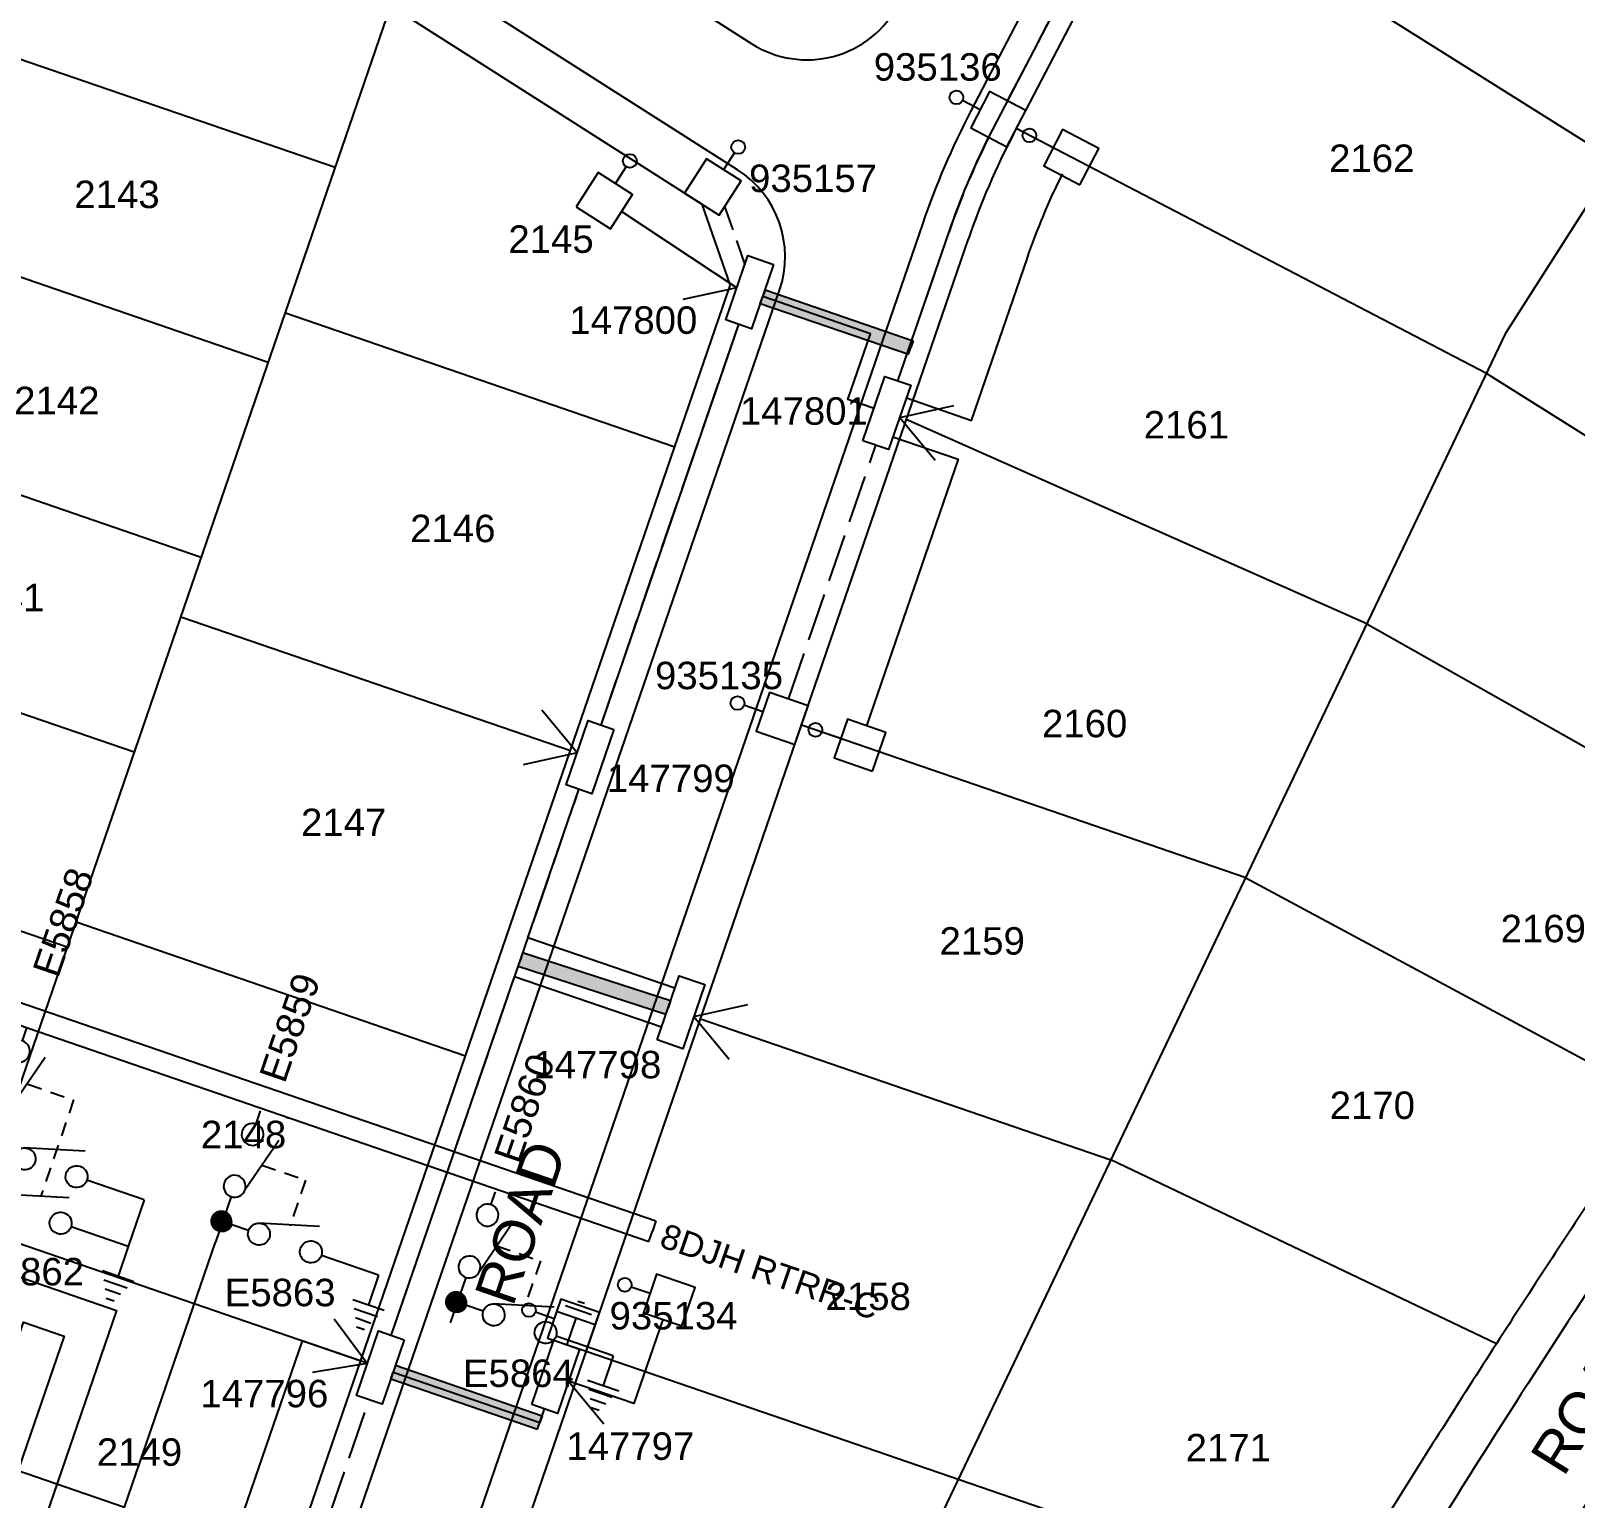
# Model space of a CAD drawing. Header units: metres. Extents: x 305550 to 306428, y 6276370 to 6276957.
# Drawn here: x 306005 to 306117.4, y 6276573.8 to 6276680.6 of the extents above; entities that cross this region are included whole.
import ezdxf
from ezdxf.enums import TextEntityAlignment as Align

# ---------------------------------------------------------------- set-up
doc = ezdxf.new("R2010")
doc.units = ezdxf.units.M
doc.header["$LTSCALE"] = 0.7
for name, pattern in [('A', [0]), ('Cable Exist OH', [1, 1, 0]), ('CENTERX2', [101.6, 63.5, -12.7, 12.7, -12.7]), ('Dash', [5, 3, -2]), ('IE Trench LV', [6.5, 5, -1.5])]:
    doc.linetypes.add(name, pattern=pattern)
doc.layers.get('0').update_dxf_attribs({"color": 6})
for name, color, linetype in [('_User Miscellaneous11', 7, 'Continuous'), ('_User Miscellaneous4', 7, 'Continuous'), ('_User Miscellaneous7', 150, 'Continuous'), ('_User Miscellaneous8', 7, 'Continuous'), ('Cadastre Developer_SP_NEW', 4, 'Continuous'), ('Cadastre Roads_SP_NEW', 8, 'Continuous'), ('Duct_SP_NEW', 2, 'Continuous'), ('Equip_HV_NEW', 2, 'Continuous'), ('Equip_LV_NEW', 5, 'Continuous'), ('Mains_HV_NEW_U72', 2, 'Continuous'), ('Mains_LV_NEW_R6', 2, 'Continuous'), ('Mains_LV_NEW_T84', 2, 'Continuous'), ('Services_SP_NEW_UG', 2, 'Continuous'), ('SupportsUG_SP_LV_NEW', 2, 'Continuous'), ('SupportsUG_SP_LV_SL_NEW', 2, 'Continuous'), ('Trench_SP_NEW', 2, 'Continuous')]:
    doc.layers.add(name, color=color, linetype=linetype)
doc.layers.add('_User Miscellaneous5', color=7, linetype='Continuous', lineweight=35)
doc.layers.add('_User Notes', color=7, linetype='Continuous', plot=False)
doc.styles.add('ARIAL', font='arial.ttf', dxfattribs={"height": 2})
doc.styles.add('ARIAL 3.0', font='arial.ttf', dxfattribs={"height": 3})
doc.styles.add('IESYMBOL1', font='isocp.shx')
doc.styles.add('POLE_LABEL', font='arial.ttf')
doc.styles.add('SL_LABEL', font='arial.ttf')
doc.styles.get("Standard").update_dxf_attribs({"font": 'arial.ttf'})
doc.styles.add('style1', font='iso3098b.shx')
doc.styles.add('SWG_LABEL', font='arial.ttf')
doc.styles.add('SWITCH_LABEL', font='arial.ttf', dxfattribs={"height": 2.5})
doc.linetypes.add('Cable New UG', pattern='A,8,-1,["x",style1,S=3.5,R=0,X=0.35,Y=-1],-3.5', length=12.5)
doc.linetypes.add('Cable Z', pattern='A,8,-1,["Z",Standard,S=2.5,R=0,X=0.35,Y=-1.25],-3.5', length=12.5)

# ---------------------------------------------------------------- blocks, each defined once
blk = doc.blocks.new('*U121')
at = {"layer": '_User Miscellaneous7', "lineweight": -3}
blk.add_lwpolyline([(-6.11, -2.12), (-6.11, -0.67)], dxfattribs=at)
blk.add_lwpolyline([(-7.6, -5.09), (-4.63, -5.09), (-4.63, -2.12), (-7.6, -2.12)], close=True, dxfattribs=at)
blk.add_circle((-6.11, -0.17), 0.5, dxfattribs=at)
at = {"layer": '_User Miscellaneous8', "color": 2, "lineweight": -3}
blk.add_lwpolyline([(-1.49, 0), (1.49, 0), (1.49, 2.97), (-1.49, 2.97)], close=True, dxfattribs=at)
at = {"style": 'POLE_LABEL', "flags": 9}
blk.add_attdef('STRUCTURE_PLANT_NUMBER', text='', height=0.2, dxfattribs=at).set_placement((1.64, 1.73), align=Align.MIDDLE_LEFT)
for tag, flags, p in [('STREET_CODE', 9, (1.64, 1.49)), ('OWNED_BY', 9, (1.64, 1.09)), ('COLUMN_TYPE', 9, (1.64, 1.29)), ('OPERATED_BY', 9, (1.64, 0.89)), ('STATE', 9, (1.64, 0.49)), ('MAINTAINED_BY', 9, (1.64, 0.69)), ('USAGE', 9, (1.64, 0.29)), ('LEGEND', 9, (1.64, 0.09)), ('SUBURB', 9, (1.64, -0.31)), ('STREETNAME', 9, (1.64, -0.51)), ('PARENT', 9, (1.64, -0.11)), ('LOCATION', 9, (1.64, -0.71)), ('NOTES', 9, (1.64, -0.91)), ('LABEL_ALIGNMENT', 9, (1.64, -1.11)), ('Z', 1, (1.64, -1.31))]:
    blk.add_attdef(tag, text='', height=0.2, dxfattribs=dict(flags=flags)).set_placement(p, align=Align.MIDDLE_LEFT)
at = {"layer": '_User Miscellaneous5', "style": 'ARIAL', "flags": 8}
blk.add_attdef('ASSET_NUM', text='', height=2, dxfattribs=at).set_placement((2, 3.49), align=Align.MIDDLE_LEFT)
blk = doc.blocks.new('*U39')
at = {"layer": '_User Miscellaneous8', "color": 2}
blk.add_line((0, 0), (0, 1.45), dxfattribs=at)
blk.add_circle((0, 1.95), 0.5, dxfattribs=at)
for tag, p, flags in [('Z', (0, 0), 1), ('OPERATED_BY', (0, -9.61), 9)]:
    blk.add_attdef(tag, p, '', height=0.2, dxfattribs=dict(flags=flags))
at = {"style": 'SL_LABEL', "flags": 9}
blk.add_attdef('STREET_CODE', text='', height=0.2, dxfattribs=at).set_placement((0, -0.2), align=Align.MIDDLE_LEFT)
at = {"flags": 9}
for tag, p in [('CONSTRUCTED_VOLTAGE', (0, -0.4)), ('CONTROL_TYPE', (0, -0.6)), ('LANTERN_PURPOSE', (0, -0.8)), ('LANTERN_TYPE', (0, -1)), ('NO_PHASES', (0, -1.2)), ('OPERATING_VOLTAGE', (0, -1.4)), ('ORIENTATION', (0, -1.6)), ('OWNED_BY', (0, -1.8)), ('STATE', (0, -2)), ('USAGE', (0, -2.2)), ('CEXIST', (0, -2.4)), ('CNEW', (0, -2.6)), ('CNUMBER', (0, -2.8)), ('CREMOVE', (0, -3)), ('CREPLACE', (0, -3.2)), ('LKINGHEIGHT', (0, -3.4)), ('LBRACKET', (0, -3.6)), ('LBRACKETVOCAB', (0, -3.8)), ('LCATEGORY', (0, -4)), ('LCHARGE1', (0, -4.2)), ('LCHARGE1PERCENT', (0, -4.4)), ('LCHARGE2', (0, -4.6)), ('LCHARGE2PERCENT', (0, -4.8)), ('LCHARGE3', (0, -5)), ('LCHARGE3PERCENT', (0, -5.2)), ('LEXIST', (0, -5.4)), ('LLAMP', (0, -5.6)), ('LLAMPVOCAB', (0, -5.8)), ('LMAST', (0, -6)), ('LMASTVOCAB', (0, -6.2)), ('LNEW', (0, -6.4)), ('LANTNUMBER', (0, -6.6)), ('LOUTREACH', (0, -7)), ('LOUTREACHVOCAB', (0, -7.2)), ('LRATECODE', (0, -7.4)), ('LREMOVE', (0, -7.6)), ('LREPLACE', (0, -7.8)), ('SUBURB', (0, -8.6)), ('STREETNAME', (0, -8.8)), ('LTYPE', (0, -8)), ('LTYPEVOCAB', (0, -8.2)), ('LEGEND', (0, -8.4)), ('LOCATION', (0, -9)), ('NOTES', (0, -9.2)), ('MAINTAINED_BY', (0, -9.86))]:
    blk.add_attdef(tag, text='', height=0.2, dxfattribs=at).set_placement(p, align=Align.MIDDLE_LEFT)
at = {"layer": '_User Notes', "style": 'SL_LABEL', "flags": 8}
blk.add_attdef('ASSET_NUM', text='', height=2.5, dxfattribs=at).set_placement((2, 2), align=Align.MIDDLE_LEFT)
at = {"layer": '_User Notes', "flags": 8}
blk.add_attdef('LNUMBER', text='', height=2.5, dxfattribs=at).set_placement((1.2, -2.8), align=Align.MIDDLE_LEFT)
blk = doc.blocks.new('*U36')
at = {"layer": '_User Miscellaneous7', "lineweight": -3}
blk.add_lwpolyline([(0, -3.03), (0, -1.58)], dxfattribs=at)
blk.add_lwpolyline([(-1.49, -6), (1.49, -6), (1.49, -3.03), (-1.49, -3.03)], close=True, dxfattribs=at)
blk.add_circle((0, -1.08), 0.5, dxfattribs=at)
at = {"layer": '_User Miscellaneous8', "color": 2, "lineweight": -3}
blk.add_lwpolyline([(-1.49, 0), (1.49, 0), (1.49, 2.97), (-1.49, 2.97)], close=True, dxfattribs=at)
at = {"style": 'POLE_LABEL', "flags": 9}
blk.add_attdef('STRUCTURE_PLANT_NUMBER', text='', height=0.2, dxfattribs=at).set_placement((1.64, 1.73), align=Align.MIDDLE_LEFT)
for tag, flags, p in [('STREET_CODE', 9, (1.64, 1.49)), ('OWNED_BY', 9, (1.64, 1.09)), ('COLUMN_TYPE', 9, (1.64, 1.29)), ('OPERATED_BY', 9, (1.64, 0.89)), ('STATE', 9, (1.64, 0.49)), ('MAINTAINED_BY', 9, (1.64, 0.69)), ('USAGE', 9, (1.64, 0.29)), ('LEGEND', 9, (1.64, 0.09)), ('SUBURB', 9, (1.64, -0.31)), ('STREETNAME', 9, (1.64, -0.51)), ('PARENT', 9, (1.64, -0.11)), ('LOCATION', 9, (1.64, -0.71)), ('NOTES', 9, (1.64, -0.91)), ('LABEL_ALIGNMENT', 9, (1.64, -1.11)), ('Z', 1, (1.64, -1.31))]:
    blk.add_attdef(tag, text='', height=0.2, dxfattribs=dict(flags=flags)).set_placement(p, align=Align.MIDDLE_LEFT)
at = {"layer": '_User Miscellaneous5', "style": 'ARIAL', "flags": 8}
blk.add_attdef('ASSET_NUM', text='', height=2, dxfattribs=at).set_placement((2, 3.49), align=Align.MIDDLE_LEFT)
blk = doc.blocks.new('*U35')
at = {"lineweight": -3}
blk.add_lwpolyline([(-2.48, 2.49), (2.47, 2.49), (2.47, 0.51), (-2.48, 0.51)], close=True, dxfattribs=at)
for tag, flags, p in [('STREET_CODE', 9, (1.5, 3.5)), ('OWNED_BY', 9, (1.5, 3.3)), ('OPERATED_BY', 9, (1.5, 3.1)), ('STATE', 9, (1.5, 2.7)), ('SUPPORT_TYPE', 9, (1.5, 2.5)), ('MAINTAINED_BY', 9, (1.5, 2.9)), ('USAGE', 9, (1.5, 2.3)), ('SUBURB', 9, (1.5, 1.7)), ('STREETNAME', 9, (1.5, 1.5)), ('LEGEND', 9, (1.5, 2.1)), ('PARENT', 9, (1.5, 1.9)), ('LOCATION', 9, (1.5, 1.3)), ('NOTES', 9, (1.5, 1.1)), ('Z', 1, (1.5, 0.9))]:
    blk.add_attdef(tag, text='', height=0.2, dxfattribs=dict(flags=flags)).set_placement(p, align=Align.MIDDLE_LEFT)
at = {"layer": '_User Miscellaneous4', "style": 'ARIAL', "flags": 8}
blk.add_attdef('ASSET_NUM', text='', height=2, dxfattribs=at).set_placement((2, 5.5), align=Align.MIDDLE_LEFT)
blk = doc.blocks.new('A$C1B2C29DD')
at = {"layer": 'Services_SP_NEW_UG', "color": 2, "flags": 128}
for points in [[(0, 0), (-2.1, 3.44)], [(0, 0), (2.1, 3.44)]]:
    blk.add_lwpolyline(points, dxfattribs=at)
blk = doc.blocks.new('*U59')
at = {"lineweight": -3}
blk.add_lwpolyline([(-2.6, 2.36), (2.34, 2.61), (2.45, 0.64), (-2.5, 0.38)], close=True, dxfattribs=at)
for tag, flags, p in [('STREET_CODE', 9, (1.5, 3.5)), ('OWNED_BY', 9, (1.5, 3.3)), ('OPERATED_BY', 9, (1.5, 3.1)), ('STATE', 9, (1.5, 2.7)), ('SUPPORT_TYPE', 9, (1.5, 2.5)), ('MAINTAINED_BY', 9, (1.5, 2.9)), ('USAGE', 9, (1.5, 2.3)), ('SUBURB', 9, (1.5, 1.7)), ('STREETNAME', 9, (1.5, 1.5)), ('LEGEND', 9, (1.5, 2.1)), ('PARENT', 9, (1.5, 1.9)), ('LOCATION', 9, (1.5, 1.3)), ('NOTES', 9, (1.5, 1.1)), ('Z', 1, (1.5, 0.9))]:
    blk.add_attdef(tag, text='', height=0.2, dxfattribs=dict(flags=flags)).set_placement(p, align=Align.MIDDLE_LEFT)
at = {"layer": '_User Miscellaneous4', "style": 'ARIAL', "flags": 8}
blk.add_attdef('ASSET_NUM', text='', height=2, dxfattribs=at).set_placement((2, 5.5), align=Align.MIDDLE_LEFT)
blk = doc.blocks.new('*U142')
at = {"layer": '_User Miscellaneous7', "lineweight": -3}
blk.add_lwpolyline([(4, -3.03), (4, -1.58)], dxfattribs=at)
blk.add_lwpolyline([(2.52, -6), (5.49, -6), (5.49, -3.03), (2.52, -3.03)], close=True, dxfattribs=at)
blk.add_circle((4, -1.08), 0.5, dxfattribs=at)
at = {"layer": '_User Miscellaneous8', "color": 2, "lineweight": -3}
blk.add_lwpolyline([(-1.49, 0), (1.49, 0), (1.49, 2.97), (-1.49, 2.97)], close=True, dxfattribs=at)
at = {"style": 'POLE_LABEL', "flags": 9}
blk.add_attdef('STRUCTURE_PLANT_NUMBER', text='', height=0.2, dxfattribs=at).set_placement((1.64, 1.73), align=Align.MIDDLE_LEFT)
for tag, flags, p in [('STREET_CODE', 9, (1.64, 1.49)), ('OWNED_BY', 9, (1.64, 1.09)), ('COLUMN_TYPE', 9, (1.64, 1.29)), ('OPERATED_BY', 9, (1.64, 0.89)), ('STATE', 9, (1.64, 0.49)), ('MAINTAINED_BY', 9, (1.64, 0.69)), ('USAGE', 9, (1.64, 0.29)), ('LEGEND', 9, (1.64, 0.09)), ('SUBURB', 9, (1.64, -0.31)), ('STREETNAME', 9, (1.64, -0.51)), ('PARENT', 9, (1.64, -0.11)), ('LOCATION', 9, (1.64, -0.71)), ('NOTES', 9, (1.64, -0.91)), ('LABEL_ALIGNMENT', 9, (1.64, -1.11)), ('Z', 1, (1.64, -1.31))]:
    blk.add_attdef(tag, text='', height=0.2, dxfattribs=dict(flags=flags)).set_placement(p, align=Align.MIDDLE_LEFT)
at = {"layer": '_User Miscellaneous5', "style": 'ARIAL', "flags": 8}
blk.add_attdef('ASSET_NUM', text='', height=2, dxfattribs=at).set_placement((2, 3.49), align=Align.MIDDLE_LEFT)
blk = doc.blocks.new('Earth')
for p, q in [((0, -2.04), (0, 0)), ((-1.5, -2.04), (1.5, -2.04)), ((-1, -2.64), (1, -2.64)), ((-0.25, -3.24), (0.25, -3.24))]:
    blk.add_line(p, q)
blk = doc.blocks.new('*U153')
for p, q in [((-1.6, 0), (-1.6, 69.89)), ((-1.6, 69.89), (-0.8, 69.89)), ((0, 69.89), (-0.8, 69.89)), ((0, 0), (0, 69.89)), ((-1.6, 0), (-0.8, 0)), ((0, 0), (-0.8, 0))]:
    blk.add_line(p, q)
at = {"style": 'ARIAL'}
blk.add_attdef('SWG_TYPE', text='', height=1.8, rotation=90, dxfattribs=at).set_placement((-0.8, 70.64), align=Align.MIDDLE_LEFT)
blk.add_attdef('SUB_TYPE', text='', height=1.8, rotation=90, dxfattribs=at).set_placement((-0.8, -0.76), align=Align.MIDDLE_RIGHT)
blk = doc.blocks.new('SWG_SIE_TRF_NOES_NEW')
for p, q in [((7.01, 0.8), (2.79, 1.95)), ((14.68, 0), (20.54, 0))]:
    blk.add_line(p, q)
for points in [[(2.2, 0.01), (1.2, 0.01)], [(19.54, -0.75), (20.54, 0), (19.54, 0.75)], [(7.8, 0), (9.45, 0)]]:
    blk.add_lwpolyline(points)
for points in [[(3, -0.79, 1), (3, 0.81, 1)], [(7, -0.8, 1), (7, 0.8, 1)]]:
    blk.add_lwpolyline(points, format="xyb", close=True)
at = {"flags": 1}
blk.add_attdef('Z', (0, 0), '', height=0.2, dxfattribs=at)
at = {"style": 'SWITCH_LABEL', "flags": 9}
blk.add_attdef('STREET_CODE', text='', height=0.2, dxfattribs=at).set_placement((0, -0.2), align=Align.MIDDLE_LEFT)
at = {"flags": 9}
for tag, p in [('ORIENTATION', (0, -0.4)), ('SUBURB', (0, -1)), ('STREETNAME', (0, -1.2)), ('PARENT', (0, -0.6)), ('USAGE', (0, -0.8)), ('LOCATION', (0, -1.4)), ('NOTES', (0, -1.6))]:
    blk.add_attdef(tag, text='', height=0.2, dxfattribs=at).set_placement(p, align=Align.MIDDLE_LEFT)
blk = doc.blocks.new('SWG_FUSE_NEW')
for points in [[(4.04, 0.73), (1.16, -0.72)], [(4.05, -0.71), (1.16, 0.72)]]:
    blk.add_lwpolyline(points)
for centre in [(0.8, 0), (4.4, 0.01)]:
    blk.add_circle(centre, 0.8)
at = {"style": 'SWITCH_LABEL', "flags": 8}
blk.add_attdef('ASSET_NUM', text='', height=2.5, rotation=179.9544, dxfattribs=at).set_placement((-2.4, 0), align=Align.MIDDLE_LEFT)
for tag, p, flags in [('Z', (0, 0), 1), ('ORIENTATION', (0.04, -4.4), 9), ('USAGE', (0.04, -5.4), 9)]:
    blk.add_attdef(tag, p, '', height=0.2, dxfattribs=dict(flags=flags))
at = {"flags": 9}
for tag, p in [('SUBURB', (0, -2.2)), ('PARENT', (0, -1.6)), ('STREETNAME', (0, -2.4))]:
    blk.add_attdef(tag, text='', height=0.2, dxfattribs=at).set_placement(p, align=Align.MIDDLE_LEFT)
blk = doc.blocks.new('*U154')
at = {"linetype": 'CENTERX2'}
blk.add_blockref('SWG_SIE_TRF_NOES_NEW', (0, 0), dxfattribs=at)
at = {"linetype": 'CENTERX2', "rotation": 180}
blk.add_blockref('SWG_FUSE_NEW', (14.68, 0), dxfattribs=at)
at = {"style": 'IESYMBOL1'}
blk.add_text('TRF', height=2.5, rotation=89.9826, dxfattribs=at).set_placement((22.51, -0.05), align=Align.MIDDLE_CENTER)
blk = doc.blocks.new('SWG_SIE_ES_NEW')
for p, q in [((-6.1, 0.75), (-1.8, 1.97)), ((2.22, -2.29), (4.62, -2.29)), ((2.52, -2.89), (4.32, -2.89)), ((2.83, -3.49), (4.03, -3.49)), ((3.13, -4.09), (3.73, -4.09))]:
    blk.add_line(p, q)
at = {"const_width": 0.8, "flags": 128}
blk.add_lwpolyline([(-9.09, -0.02, 1), (-8.29, -0.02, 1)], format="xyb", close=True, dxfattribs=at)
for points in [[(-5.79, -0.82, -1), (-5.79, 0.78, -1)], [(-1.79, -0.81, -1), (-1.79, 0.79, -1)]]:
    blk.add_lwpolyline(points, format="xyb", close=True)
for points in [[(-6.59, -0.02), (-7.89, -0.02)], [(3.42, -0.01), (-0.99, -0.01)], [(3.42, -0.01), (3.42, -2.29)]]:
    blk.add_lwpolyline(points)
at = {"flags": 1}
blk.add_attdef('Z', (0, 0), '', height=0.2, dxfattribs=at)
at = {"style": 'SWITCH_LABEL', "flags": 9}
blk.add_attdef('STREET_CODE', text='', height=0.2, dxfattribs=at).set_placement((0, -0.2), align=Align.MIDDLE_LEFT)
at = {"flags": 9}
for tag, p in [('ORIENTATION', (0, -0.4)), ('SUBURB', (0, -1)), ('STREETNAME', (0, -1.2)), ('PARENT', (0, -0.6)), ('USAGE', (0, -0.8)), ('LOCATION', (0, -1.4)), ('NOTES', (0, -1.6))]:
    blk.add_attdef(tag, text='', height=0.2, dxfattribs=at).set_placement(p, align=Align.MIDDLE_LEFT)
at = {"style": 'ARIAL', "flags": 8}
blk.add_attdef('ASSET_NUM', text='', height=2, dxfattribs=at).set_placement((-1.81, -3.15), align=Align.MIDDLE_CENTER)
blk = doc.blocks.new('SWG_SIE_SU_NEW')
blk.add_line((5.81, 0.79), (1.59, 1.94))
at = {"linetype": 'A', "lineweight": 0}
for p, q in [((7.98, 0.35), (7.98, -0.37)), ((8.18, -0.58), (8.18, 0.56)), ((8.38, 0.66), (8.38, -0.68)), ((8.58, -0.71), (8.58, 0.69)), ((8.78, 0.66), (8.78, -0.68)), ((8.98, -0.59), (8.98, 0.56)), ((9.18, 0.35), (9.18, -0.38))]:
    blk.add_line(p, q, dxfattribs=at)
at = {"linetype": 'Dash', "ltscale": 0.5}
blk.add_lwpolyline([(3.7, 1.36), (3.7, 4.73), (7.22, 4.73)], dxfattribs=at)
for points in [[(1, 0), (0, 0)], [(6.6, -0.01), (10.1, -0.01)]]:
    blk.add_lwpolyline(points)
for points in [[(1.8, -0.8, 1), (1.8, 0.8, 1)], [(5.8, -0.81, 1), (5.8, 0.79, 1)]]:
    blk.add_lwpolyline(points, format="xyb", close=True)
at = {"linetype": 'A', "lineweight": 0}
blk.add_circle((8.58, -0.01), 0.7, dxfattribs=at)
at = {"style": 'SWG_LABEL', "flags": 8}
blk.add_attdef('ASSET_NUM', text='', height=2, rotation=179.9544, dxfattribs=at).set_placement((-2.4, 0.01), align=Align.MIDDLE_LEFT)
at = {"flags": 1}
blk.add_attdef('Z', (0, 0), '', height=0.2, dxfattribs=at)
at = {"style": 'SWITCH_LABEL', "flags": 9}
blk.add_attdef('STREET_CODE', text='', height=0.2, dxfattribs=at).set_placement((0, 0), align=Align.MIDDLE_LEFT)
at = {"flags": 9}
for tag, p in [('ORIENTATION', (0, -0.2)), ('SUBURB', (0, -0.8)), ('STREETNAME', (0, -1)), ('PARENT', (0, -0.4)), ('USAGE', (0, -0.6)), ('LOCATION', (0, -1.2)), ('OPERATED_BY', (-0.01, -1.84)), ('OWNED_BY', (0, -1.62)), ('MAINTAINED_BY', (-0.01, -2.05)), ('NOTES', (0, -1.4))]:
    blk.add_attdef(tag, text='', height=0.2, dxfattribs=at).set_placement(p, align=Align.MIDDLE_LEFT)
blk = doc.blocks.new('*U206')
for p, q in [((-6.1, 4.33), (-1.8, 5.55)), ((-6.1, 0.75), (-1.8, 1.97)), ((2.22, -2.29), (4.62, -2.29)), ((2.52, -2.89), (4.32, -2.89)), ((2.83, -3.49), (4.03, -3.49)), ((3.13, -4.09), (3.73, -4.09))]:
    blk.add_line(p, q)
at = {"linetype": 'Dash', "ltscale": 0.5, "flags": 128}
blk.add_lwpolyline([(-7.34, 8.78), (-3.81, 8.78), (-3.79, 1.4)], dxfattribs=at)
for points in [[(-6.59, 3.56), (-7.89, 3.56)], [(3.42, 3.57), (-0.99, 3.57)], [(3.42, 3.57), (3.42, -0.01)], [(-6.59, -0.02), (-7.89, -0.02)], [(3.42, -0.01), (-0.99, -0.01)], [(3.42, -0.01), (3.42, -2.29)]]:
    blk.add_lwpolyline(points)
for points in [[(-5.79, 2.76, -1), (-5.79, 4.36, -1)], [(-1.79, 2.77, -1), (-1.79, 4.37, -1)], [(-5.79, -0.82, -1), (-5.79, 0.78, -1)], [(-1.79, -0.81, -1), (-1.79, 0.79, -1)]]:
    blk.add_lwpolyline(points, format="xyb", close=True)
at = {"flags": 1}
blk.add_attdef('Z', (0, 0), '', height=0.2, dxfattribs=at)
at = {"style": 'SWITCH_LABEL', "flags": 9}
blk.add_attdef('STREET_CODE', text='', height=0.2, dxfattribs=at).set_placement((0, -0.2), align=Align.MIDDLE_LEFT)
at = {"flags": 9}
for tag, p in [('ORIENTATION', (0, -0.4)), ('SUBURB', (0, -1)), ('STREETNAME', (0, -1.2)), ('PARENT', (0, -0.6)), ('USAGE', (0, -0.8)), ('LOCATION', (0, -1.4)), ('NOTES', (0, -1.6))]:
    blk.add_attdef(tag, text='', height=0.2, dxfattribs=at).set_placement(p, align=Align.MIDDLE_LEFT)
at = {"style": 'ARIAL', "flags": 8}
blk.add_attdef('ASSET_NUM', text='', height=2, dxfattribs=at).set_placement((-1.81, -3.15), align=Align.MIDDLE_CENTER)

msp = doc.modelspace()

# ---------------------------------------------------------------- hatches: boundary and pattern name
at = {"layer": '_User Miscellaneous11'}
h = msp.add_hatch(color=256, dxfattribs=at)
h.dxf.hatch_style = 1
h.paths.add_polyline_path([(306058.42, 6276661.75), (306058.08, 6276660.77), (306068.87, 6276657.06), (306069.2, 6276658.05)])
h = msp.add_hatch(color=256, dxfattribs=at)
h.dxf.hatch_style = 1
h.paths.add_polyline_path([(306051.2, 6276608.98), (306051.53, 6276609.97), (306040.77, 6276613.46), (306040.45, 6276612.47)])
h = msp.add_hatch(color=256, dxfattribs=at)
h.dxf.hatch_style = 1
h.paths.add_polyline_path([(306031.5, 6276583.43), (306031.17, 6276582.45), (306041.86, 6276578.77), (306042.2, 6276579.76)])

# ---------------------------------------------------------------- linework, layer by layer
at = {"layer": 'Cadastre Developer_SP_NEW'}
for p, q in [((306076.53, 6276673.13), (306101.93, 6276721.91)), ((306112.4, 6276658.66), (306140.18, 6276702.27)), ((306027.12, 6276670.66), (305998.75, 6276680.41)), ((306053.82, 6276668), (306055.89, 6276662.07)), ((306022.25, 6276656.47), (305993.87, 6276666.22)), ((306023.49, 6276660.08), (306051.86, 6276650.33)), ((306144.49, 6276634.58), (306110.96, 6276655.67)), ((306015.88, 6276637.95), (306044.25, 6276628.2)), ((306102.25, 6276637.43), (306134.34, 6276619.3)), ((306007.61, 6276613.88), (305979.24, 6276623.63)), ((306008.25, 6276615.72), (306036.62, 6276605.97)), ((306053.72, 6276608.66), (306083.61, 6276598.39)), ((306111.68, 6276584.99), (306083.61, 6276598.39)), ((306000.61, 6276593.5), (306028.98, 6276583.75))]:
    msp.add_line(p, q, dxfattribs=at)
for centre, radius, start, end in [((306126.06, 6276647.33), 55.85, 152.4885, 161.0352), ((306958.84, 6276039.39), 1007.65, 146.4204, 147.21712), ((306958.84, 6276039.39), 1007.65, 147.21712, 148.04793), ((306958.84, 6276039.39), 992.35, 147.34775, 148.04793)]:
    msp.add_arc(centre, radius, start, end, dxfattribs=at)
at = {"layer": 'Cadastre Roads_SP_NEW', "flags": 128}
msp.add_lwpolyline([(306089.62, 6276738.63), (305947.92, 6276828.9, 0.414214), (305937.57, 6276826.6), (305909.63, 6276782.74, 0.414214), (305911.93, 6276772.39), (306057.45, 6276679.68, 0.43995), (306068.13, 6276682.54), (306092.24, 6276728.84, 0.388937)], format="xyb", close=True, dxfattribs=at)
at = {"layer": 'Duct_SP_NEW'}
for p, q in [((306058.08, 6276660.77), (306058.25, 6276661.26)), ((306058.42, 6276661.75), (306058.25, 6276661.26)), ((306058.42, 6276661.75), (306069.2, 6276658.05)), ((306058.08, 6276660.77), (306068.87, 6276657.06)), ((306068.87, 6276657.06), (306069.04, 6276657.55)), ((306069.2, 6276658.05), (306069.04, 6276657.55)), ((306040.45, 6276612.47), (306040.61, 6276612.97)), ((306051.2, 6276608.98), (306040.45, 6276612.47)), ((306040.77, 6276613.46), (306040.61, 6276612.97)), ((306051.53, 6276609.97), (306040.77, 6276613.46)), ((306051.2, 6276608.98), (306051.36, 6276609.47)), ((306051.53, 6276609.97), (306051.36, 6276609.47)), ((306031.5, 6276583.43), (306031.33, 6276582.94)), ((306031.5, 6276583.43), (306042.2, 6276579.76)), ((306031.17, 6276582.45), (306031.33, 6276582.94)), ((306031.17, 6276582.45), (306041.86, 6276578.77)), ((306041.86, 6276578.77), (306042.03, 6276579.27)), ((306042.2, 6276579.76), (306042.03, 6276579.27))]:
    msp.add_line(p, q, dxfattribs=at)
at = {"layer": 'Mains_LV_NEW_R6', "linetype": 'Cable Z', "flags": 128}
msp.add_lwpolyline([(306073.46, 6276652.25), (306077.5, 6276664.02, -0.032656), (306080.09, 6276670.2)], format="xyb", dxfattribs=at)
for points in [[(306056.38, 6276661.9), (306047.98, 6276667.45)], [(306068.72, 6276653.88), (306073.46, 6276652.25)], [(306067.74, 6276651.04), (306072.48, 6276649.42), (306065.81, 6276630)], [(306050.97, 6276586.77), (306048.87, 6276580.65), (306044.11, 6276582.28)], [(306029.46, 6276583.58), (306024.72, 6276585.21), (306018.87, 6276568.19)]]:
    msp.add_lwpolyline(points, dxfattribs=at)
at = {"layer": 'Mains_LV_NEW_T84', "linetype": 'Cable New UG'}
for p, q in [((306068.1, 6276655.12), (306071.83, 6276665.97)), ((306046.48, 6276630.05), (306056.51, 6276659.24)), ((306041.16, 6276614.57), (306044.87, 6276625.37)), ((306031.2, 6276585.6), (306040.18, 6276611.73))]:
    msp.add_line(p, q, dxfattribs=at)
at = {"layer": 'Mains_LV_NEW_T84', "linetype": 'Cable New UG', "flags": 128}
msp.add_lwpolyline([(306071.83, 6276665.97, -0.032656), (306074.71, 6276672.87), (306092.44, 6276706.92)], format="xyb", dxfattribs=at)
for points in [[(306066.36, 6276653.11), (306064.46, 6276653.76), (306066.11, 6276658.56), (306058.25, 6276661.26)], [(306051.85, 6276610.89), (306041.16, 6276614.57)], [(306050.88, 6276608.05), (306040.18, 6276611.73)], [(306031.33, 6276582.94), (306042.03, 6276579.27), (306042.37, 6276580.26)]]:
    msp.add_lwpolyline(points, dxfattribs=at)
at = {"layer": 'Services_SP_NEW_UG', "color": 2, "flags": 128}
for points in [[(306056.38, 6276661.9), (306052.44, 6276661.04)], [(306044.11, 6276582.28), (306046.69, 6276579.17)]]:
    msp.add_lwpolyline(points, dxfattribs=at)
at = {"layer": 'Trench_SP_NEW', "linetype": 'IE Trench LV'}
for p, q in [((306076.08, 6276675.51), (306092.44, 6276706.92)), ((306055.47, 6276667.83), (306056.07, 6276666.12)), ((306056.34, 6276665.34), (306056.95, 6276663.58)), ((306068.1, 6276655.12), (306071.83, 6276665.97)), ((306046.48, 6276630.05), (306056.51, 6276659.24)), ((306060.14, 6276631.95), (306066.49, 6276650.44)), ((306023.7, 6276563.76), (306029.59, 6276580.92)), ((306041.86, 6276578.77), (306042.37, 6276580.26))]:
    msp.add_line(p, q, dxfattribs=at)
msp.add_arc((306126.06, 6276647.33), 57.35, 153.5537, 161.0352, dxfattribs=at)

# ---------------------------------------------------------------- block references
at = {"layer": 'Equip_HV_NEW'}
ref = msp.add_blockref('*U154', (306005.05, 6276609.14), dxfattribs=dict(at, rotation=251.0352441585403))
ref.add_attrib('ASSET_NUM', 'E5858', dxfattribs={"layer": '0', "height": 2, "rotation": 70.9896, "style": 'SWG_LABEL'}).set_placement((306005.99, 6276611.88), align=Align.MIDDLE_LEFT)
ref = msp.add_blockref('SWG_SIE_SU_NEW', (306038.79, 6276596.07), dxfattribs=dict(at, rotation=251.0352441585403))
ref.add_attrib('ASSET_NUM', 'E5860', dxfattribs={"layer": '0', "height": 2, "rotation": 70.9896, "style": 'SWG_LABEL'}).set_placement((306039.58, 6276598.34), align=Align.MIDDLE_LEFT)
ref = msp.add_blockref('*U206', (306008.82, 6276593.21), dxfattribs=dict(at, rotation=341.0352441585403))
ref.add_attrib('ASSET_NUM', 'E5862', dxfattribs={"layer": '0', "height": 2, "style": 'ARIAL'}).set_placement((306004.79, 6276590.25), align=Align.MIDDLE_CENTER)
ref = msp.add_blockref('SWG_SIE_ES_NEW', (306027.05, 6276591.12), dxfattribs=dict(at, rotation=341.0352441585403))
ref.add_attrib('ASSET_NUM', 'E5863', dxfattribs={"layer": '0', "height": 2, "style": 'ARIAL'}).set_placement((306023.11, 6276588.73), align=Align.MIDDLE_CENTER)
ref = msp.add_blockref('SWG_SIE_ES_NEW', (306044.14, 6276585.24), dxfattribs=dict(at, rotation=341.0352441585403))
ref.add_attrib('ASSET_NUM', 'E5864', dxfattribs={"layer": '0', "height": 2, "style": 'ARIAL'}).set_placement((306040.46, 6276582.85), align=Align.MIDDLE_CENTER)
at = {"layer": 'Equip_LV_NEW', "linetype": 'Cable Exist OH', "lineweight": 0, "rotation": 161.0352441557341}
msp.add_blockref('Earth', (306043.98, 6276584.94), dxfattribs=at)
at = {"layer": 'SupportsUG_SP_LV_NEW'}
ref = msp.add_blockref('*U35', (306068.71, 6276652.3), dxfattribs=dict(at, rotation=71.03524414303753))
ref.add_attrib('ASSET_NUM_001', '147801', (306056.59, 6276651.93), dxfattribs={"layer": '_User Miscellaneous4', "height": 2, "style": 'ARIAL'})
for p, rotation in [((306068.23, 6276652.46), 251.0352441430375), ((306044.74, 6276628.03), 71.0352441450238), ((306053.24, 6276608.83), 251.0352441442388), ((306029.45, 6276583.56), 68.1075761286195)]:
    msp.add_blockref('A$C1B2C29DD', p, dxfattribs=dict(at, rotation=rotation))
ref = msp.add_blockref('*U35', (306044.25, 6276628.2), dxfattribs=dict(at, rotation=251.0352441450238))
ref.add_attrib('ASSET_NUM_001', '147799', (306046.9, 6276625.18), dxfattribs={"layer": '_User Miscellaneous4', "height": 2, "style": 'ARIAL'})
ref = msp.add_blockref('*U35', (306053.72, 6276608.66), dxfattribs=dict(at, rotation=71.03524414423882))
ref.add_attrib('ASSET_NUM_001', '147798', (306041.55, 6276604.33), dxfattribs={"layer": '_User Miscellaneous4', "height": 2, "style": 'ARIAL'})
ref = msp.add_blockref('*U59', (306028.98, 6276583.75), dxfattribs=dict(at, rotation=248.1075761286195))
ref.add_attrib('ASSET_NUM_001', '147796', (306017.3, 6276580.37), dxfattribs={"layer": '_User Miscellaneous4', "height": 2, "style": 'ARIAL'})
ref = msp.add_blockref('*U35', (306044.6, 6276582.11), dxfattribs=dict(at, rotation=71.03524414423882))
ref.add_attrib('ASSET_NUM_001', '147797', (306043.95, 6276576.54), dxfattribs={"layer": '_User Miscellaneous4', "height": 2, "style": 'ARIAL'})
at = {"layer": 'SupportsUG_SP_LV_SL_NEW', "ltscale": 0.5}
ref = msp.add_blockref('*U36', (306076.72, 6276673.5), dxfattribs=dict(at, rotation=62.48845883265086))
ref.add_attrib('ASSET_NUM_001', '935136', (306066.34, 6276676.99), dxfattribs={"layer": '_User Miscellaneous5', "height": 2, "style": 'ARIAL'})
for p, rotation in [((306074.09, 6276674.87), 62.48845883265086), ((306055.42, 6276670.51), 327.5001222584255), ((306058.26, 6276631.03), 71.0352441450317), ((306043.07, 6276586.82), 71.03524415044915)]:
    msp.add_blockref('*U39', p, dxfattribs=dict(at, rotation=rotation))
ref = msp.add_blockref('*U36', (306061.07, 6276630.06), dxfattribs=dict(at, rotation=71.0352441450317))
ref.add_attrib('ASSET_NUM_001', '935135', (306050.41, 6276632.67), dxfattribs={"layer": '_User Miscellaneous5', "height": 2, "style": 'ARIAL'})
ref = msp.add_blockref('*U142', (306045.88, 6276585.86), dxfattribs=dict(at, rotation=71.03524415044915))
ref.add_attrib('ASSET_NUM_001', '935134', (306047.1, 6276586.04), dxfattribs={"layer": '_User Miscellaneous5', "height": 2, "style": 'ARIAL'})

# ---------------------------------------------------------------- texts
at = {"layer": 'Cadastre Developer_SP_NEW', "char_height": 2, "attachment_point": 7, "style": 'ARIAL', "bg_fill": 3, "box_fill_scale": 1.1, "bg_fill_color": 256, "bg_fill_transparency": 0}
for s, insert in [('2162', (306099.5, 6276670.31)), ('2143', (306008.12, 6276667.68)), ('2145', (306039.73, 6276664.42)), ('2142', (306003.74, 6276652.7)), ('2161', (306086, 6276650.9)), ('2146', (306032.58, 6276643.35)), ('2141', (305999.73, 6276638.35)), ('2160', (306078.59, 6276629.14)), ('2147', (306024.63, 6276621.97)), ('2169', (306111.99, 6276614.21)), ('2159', (306071.13, 6276613.31)), ('2170', (306099.54, 6276601.34)), ('2148', (306017.34, 6276599.21)), ('2158', (306062.83, 6276587.42)), ('2149', (306009.76, 6276576.08)), ('2171', (306089.05, 6276576.43))]:
    msp.add_mtext(s, dxfattribs=dict(at, insert=insert))
at = {"layer": 'Cadastre Roads_SP_NEW', "char_height": 3, "attachment_point": 1, "style": 'ARIAL 3.0'}
for insert, rotation in [((306037.22, 6276588.59), 71.0352), ((306114.03, 6276576.82), 57.9995)]:
    msp.add_mtext_dynamic_manual_height_columns('ROAD', width=15.7329, gutter_width=4, heights=[0], dxfattribs=dict(at, insert=insert, rotation=rotation))

# ---------------------------------------------------------------- next in the draw order: linework, layer by layer
at = {"layer": 'Cadastre Developer_SP_NEW'}
for p, q in [((306053.82, 6276668), (306009.43, 6276696.28)), ((306154.5, 6276649.66), (306086.57, 6276692.4)), ((305992.81, 6276570.8), (306031.17, 6276682.43)), ((306110.96, 6276655.67), (306076.72, 6276673.5)), ((306036.95, 6276559.86), (306073.24, 6276665.48)), ((306022.48, 6276564.84), (306055.89, 6276662.07)), ((306059.49, 6276547.89), (306112.4, 6276658.66)), ((306017.37, 6276642.27), (305989, 6276652.02)), ((306102.25, 6276637.43), (306068.71, 6276652.3)), ((306012.49, 6276628.08), (305984.12, 6276637.82)), ((306093.43, 6276618.94), (306061.07, 6276630.06)), ((306093.43, 6276618.94), (306123.41, 6276602.82)), ((306045.4, 6276584.45), (306099.61, 6276565.83))]:
    msp.add_line(p, q, dxfattribs=at)
at = {"layer": 'Cadastre Roads_SP_NEW', "flags": 128}
msp.add_lwpolyline([(306106.83, 6276570.79), (306087.96, 6276540.55, -0.349278), (306079.16, 6276537.43), (306038.3, 6276551.47, -0.414214), (306033.64, 6276561), (306069.93, 6276666.62, -0.03731), (306073.42, 6276674.75), (306098.66, 6276723.2, -0.43995), (306109.34, 6276726.06), (306173.23, 6276685.36, -0.418801), (306175.46, 6276674.91, -0.000802), (306173.69, 6276672.25), (306122.26, 6276594.78, 0.007102)], format="xyb", close=True, dxfattribs=at)
for points in [[(305962.43, 6276585.47, 0.414214), (305967.08, 6276575.94), (306016.26, 6276559.04, 0.414214), (306025.79, 6276563.7), (306059.48, 6276661.73, 0.346598), (306056.42, 6276670.5), (306011.31, 6276699.24, 0.485224), (306000.18, 6276695.35), (305962.43, 6276585.47)], [(306170.89, 6276483.28), (306225.45, 6276548.11, 0.035915), (306246.52, 6276577.14), (306270, 6276614.92, 0.410925), (306267.66, 6276625.21), (306192.88, 6276672.84, 0.409746), (306182.59, 6276670.64, -0.000892), (306180.61, 6276667.66), (306129.18, 6276590.19, 0.007102), (306113.87, 6276566.4), (306081.25, 6276514.11, 0.063272), (306065.88, 6276480.71), (306060.47, 6276463.49, 0.406595), (306065.18, 6276454.15), (306098.64, 6276442.65, 0.029443), (306109.97, 6276439.49, 0.042045), (306115.8, 6276438.73, 0.125612), (306123.06, 6276440.24, -0.076543), (306127.57, 6276441.64, 0.113962), (306135.94, 6276444.95, 0.035074), (306140.87, 6276448.88, 0.032012), (306149.72, 6276458.12, 0.00006), (306149.72, 6276458.12)]]:
    msp.add_lwpolyline(points, format="xyb", dxfattribs=at)
at = {"layer": 'Mains_HV_NEW_U72', "color": 2, "linetype": 'Cable New UG', "flags": 128}
msp.add_lwpolyline([(306216.73, 6276624.16), (306225.41, 6276637.5), (306243.89, 6276625.47), (306248.01, 6276631.79), (306189.72, 6276668.93), (306182.93, 6276667.49), (306095.25, 6276532.77), (306078.91, 6276539.63), (305992.85, 6276569.2), (305996.04, 6276578.5), (306011.77, 6276573.1), (306018.4, 6276592.4)], dxfattribs=at)
at = {"layer": 'Mains_LV_NEW_T84', "linetype": 'Cable New UG', "flags": 128}
for points in [[(306000.18, 6276586.54), (306001.62, 6276590.71), (306011.2, 6276587.42), (306004.61, 6276568.24), (305995.49, 6276571.37), (305994.55, 6276568.62), (306015.51, 6276561.42), (306078.91, 6276539.63), (306093.75, 6276530.37), (306094.33, 6276531.29)], [(306003.93, 6276585.15), (306004.42, 6276586.57), (306007.39, 6276585.55), (306002.75, 6276572.05), (305993.65, 6276575.17), (305988.71, 6276560.79), (306011.13, 6276553.09), (306010.15, 6276550.25), (306011.94, 6276549.64)]]:
    msp.add_lwpolyline(points, dxfattribs=at)
at = {"layer": 'Trench_SP_NEW', "linetype": 'IE Trench LV'}
msp.add_line((306031.2, 6276585.6), (306044.87, 6276625.37), dxfattribs=at)

# ---------------------------------------------------------------- next in the draw order: block references
at = {"layer": 'Equip_HV_NEW', "rotation": 251.0352441585403}
msp.add_blockref('*U153', (305983.86, 6276615.15), dxfattribs=at).add_auto_attribs({'SUB_TYPE': 'PS', 'SWG_TYPE': '8DJH RTRR-C'})
at = {"layer": 'Equip_HV_NEW'}
ref = msp.add_blockref('SWG_SIE_SU_NEW', (306021.69, 6276601.95), dxfattribs=dict(at, rotation=251.0352441585403))
ref.add_attrib('ASSET_NUM', 'E5859', dxfattribs={"layer": '0', "height": 2, "rotation": 70.9896, "style": 'SWG_LABEL'}).set_placement((306022.49, 6276604.21), align=Align.MIDDLE_LEFT)
at = {"layer": 'SupportsUG_SP_LV_NEW'}
ref = msp.add_blockref('*U35', (306055.89, 6276662.07), dxfattribs=dict(at, rotation=251.0352441513238))
ref.add_attrib('ASSET_NUM_001', '147800', (306044.17, 6276658.55), dxfattribs={"layer": '_User Miscellaneous4', "height": 2, "style": 'ARIAL'})
at = {"layer": 'SupportsUG_SP_LV_SL_NEW', "ltscale": 0.5}
ref = msp.add_blockref('*U121', (306053.82, 6276668), dxfattribs=dict(at, rotation=327.5001222584255))
ref.add_attrib('ASSET_NUM_001', '935157', (306057.26, 6276668.88), dxfattribs={"layer": '_User Miscellaneous5', "height": 2, "style": 'ARIAL'})

doc.saveas('drawing.dxf')
